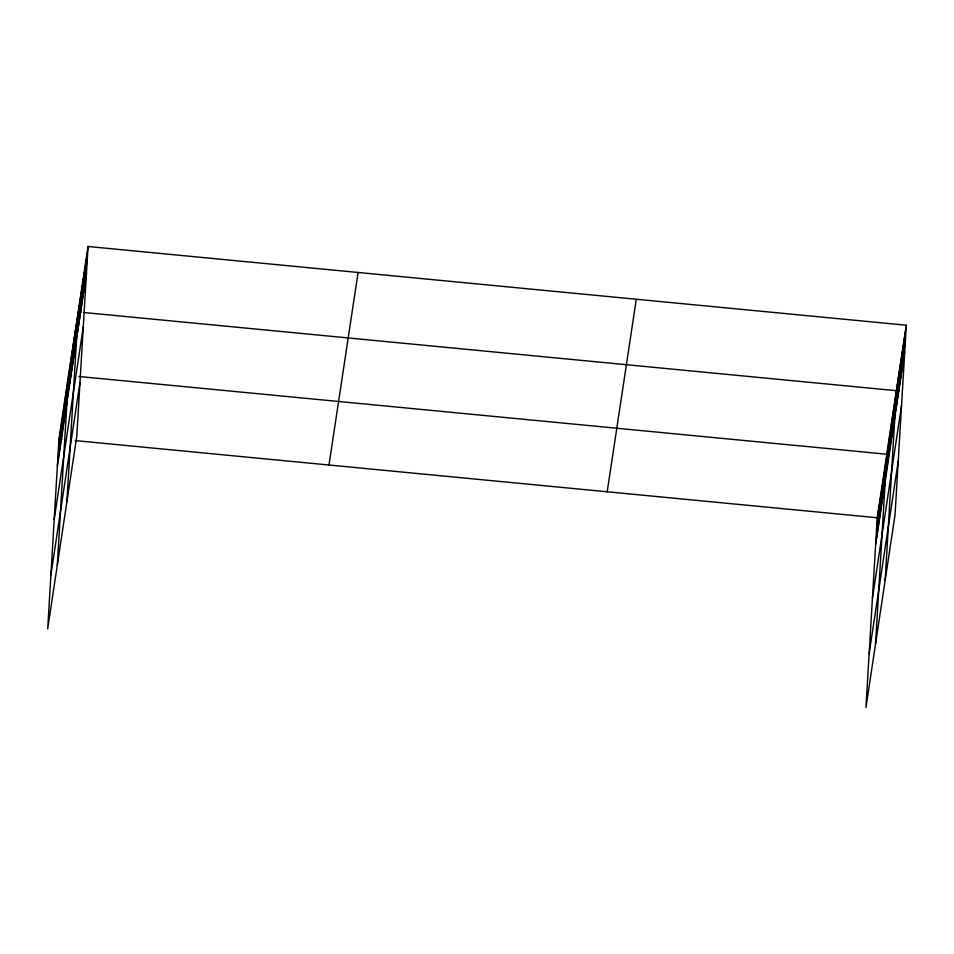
<?xml version="1.0" encoding="UTF-8"?>
<svg xmlns="http://www.w3.org/2000/svg" width="954" height="954" viewBox="0 0 954 954"><rect width="100%" height="100%" fill="white"/><g stroke="black" fill="none" stroke-linecap="round" stroke-linejoin="round"><path stroke-width="1.43" d="M88.054 246.49L58.969 439.031L47.7 628.781L76.785 436.24L88.054 246.49L906.3 325.219L895.031 514.969L865.946 707.51L877.215 517.76L906.3 325.219M58.349 459.339L59.935 432.675M59.303 452.983L60.889 426.319M60.269 446.627L61.855 419.975M61.223 440.271L62.809 413.619M62.189 433.927L63.775 407.263M63.143 427.571L64.729 400.907M64.109 421.215L65.695 394.551M65.063 414.859L66.649 388.206M66.029 408.503L67.615 381.85M57.3 565.233L68.569 375.494L71.538 375.781M67.949 395.803L69.535 369.138M68.903 389.447L70.489 362.782M69.869 383.091L71.455 356.438M70.823 376.735L72.409 350.082M71.788 370.379L73.375 343.726M72.742 364.034L74.329 337.37M73.708 357.678L75.294 331.014M74.662 351.322L76.248 324.67M75.628 344.966L77.214 318.314M66.899 501.697L78.168 311.958L81.138 312.244M77.572 332.064L79.158 305.411M78.562 325.529L80.148 298.864M79.552 318.982L81.138 292.318M80.541 312.435L82.127 285.771M81.531 305.888L83.117 279.224M82.521 299.341L84.107 272.677M83.511 292.795L85.097 266.13M84.501 286.248L86.087 259.583M85.49 279.701L87.064 253.037M876.595 538.068L878.169 511.404M877.549 531.712L879.135 505.06M878.515 525.356L880.089 498.703M879.469 519L881.055 492.347M880.435 512.656L882.009 485.991M881.389 506.3L882.975 479.635M882.355 499.944L883.929 473.279M883.309 493.588L884.895 466.935M884.275 487.232L885.849 460.579M875.545 643.974L886.815 454.223L78.955 376.496M886.183 474.532L887.769 447.867M887.148 468.175L888.734 441.511M888.102 461.819L889.688 435.167M889.068 455.463L890.654 428.811M890.022 449.119L891.608 422.455M890.988 442.763L892.574 416.099M891.942 436.407L893.528 409.743M892.908 430.051L894.494 403.399M893.862 423.695L895.448 397.043M885.133 580.426L896.414 390.687L84.107 312.53M895.818 410.804L897.404 384.14M896.808 404.257L898.394 377.593M897.797 397.711L899.372 371.046M898.787 391.164L900.361 364.5M899.777 384.617L901.351 357.953M900.755 378.07L902.341 351.406M901.745 371.523L903.331 344.859M902.734 364.977L904.32 338.312M903.724 358.43L905.31 331.765M57.395 465.695L86.48 273.154M54.187 519.513L83.272 326.972M50.896 574.952L79.981 382.423M328.987 465.015L358.084 272.474M607.197 491.775L636.282 299.246M875.629 544.424L904.714 351.883M872.433 598.241L901.518 405.7M869.142 653.693L898.227 461.152M58.969 439.031L61.938 439.317M75.294 440.605L877.215 517.76"/></g></svg>
